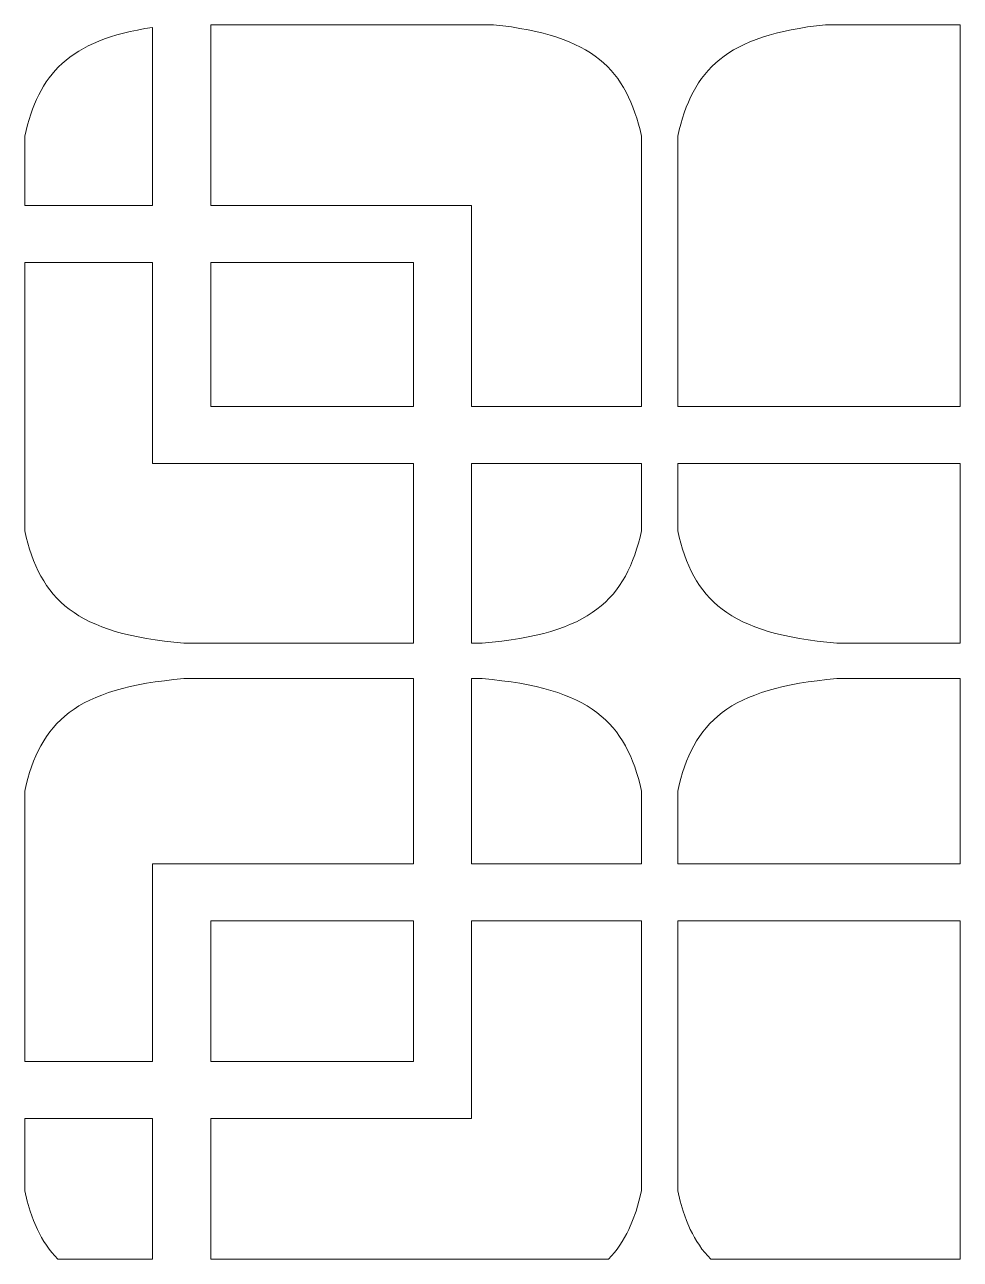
# Model space of a CAD drawing. Header units: millimetres. Extents: x -1200 to 1200, y -590 to 590.
# Drawn here: x 759 to 1200, y -590 to -8 of the extents above; entities that cross this region are included whole.
import ezdxf

# ---------------------------------------------------------------- set-up
doc = ezdxf.new("R2010")
doc.units = ezdxf.units.MM
doc.header["$MEASUREMENT"] = 0
doc.layers.add('Layer 1', color=7, linetype='Continuous')

msp = doc.modelspace()

# ---------------------------------------------------------------- linework, layer by layer
at = {"layer": 'Layer 1', "color": 250, "lineweight": 20}
for points, knots in [([(818.9445, -8.9446), (818.9445, -8.9446), (815.2627, -9.5446), (815.2627, -9.5446), (815.2627, -9.5446), (811.7685, -10.2167), (811.7685, -10.2167), (811.7685, -10.2167), (808.3916, -10.9367), (808.3916, -10.9367), (808.3916, -10.9367), (805.1789, -11.7048), (805.1789, -11.7048), (805.1789, -11.7048), (802.0834, -12.5449), (802.0834, -12.5449), (802.0834, -12.5449), (799.1286, -13.4569), (799.1286, -13.4569), (799.1286, -13.4569), (796.3145, -14.417), (796.3145, -14.417), (796.3145, -14.417), (793.6411, -15.4491), (793.6411, -15.4491), (793.6411, -15.4491), (791.0615, -16.5291), (791.0615, -16.5291), (791.0615, -16.5291), (788.6226, -17.6812), (788.6226, -17.6812), (788.6226, -17.6812), (786.301, -18.9053), (786.301, -18.9053), (786.301, -18.9053), (784.0966, -20.1774), (784.0966, -20.1774), (784.0966, -20.1774), (781.9861, -21.5215), (781.9861, -21.5215), (781.9861, -21.5215), (779.9927, -22.9376), (779.9927, -22.9376), (779.9927, -22.9376), (778.1167, -24.4257), (778.1167, -24.4257), (778.1167, -24.4257), (776.3344, -25.9619), (776.3344, -25.9619), (776.3344, -25.9619), (774.6459, -27.57), (774.6459, -27.57), (774.6459, -27.57), (773.0513, -29.2501), (773.0513, -29.2501), (773.0513, -29.2501), (771.5505, -31.0022), (771.5505, -31.0022), (771.5505, -31.0022), (770.1199, -32.8264), (770.1199, -32.8264), (770.1199, -32.8264), (768.7832, -34.6985), (768.7832, -34.6985), (768.7832, -34.6985), (767.5404, -36.6666), (767.5404, -36.6666), (767.5404, -36.6666), (766.3678, -38.6828), (766.3678, -38.6828), (766.3678, -38.6828), (765.2422, -40.795), (765.2422, -40.795), (765.2422, -40.795), (764.2104, -42.9551), (764.2104, -42.9551), (764.2104, -42.9551), (763.2489, -45.2113), (763.2489, -45.2113), (763.2489, -45.2113), (762.3343, -47.5395), (762.3343, -47.5395), (762.3343, -47.5395), (761.4901, -49.9156), (761.4901, -49.9156), (761.4901, -49.9156), (759.9658, -54.932), (759.9658, -54.932), (759.9658, -54.932), (758.6291, -60.2364), (758.6291, -60.2364), (758.6291, -60.2364), (758.6291, -92.9268), (758.6291, -92.9268), (758.6291, -92.9268), (818.9445, -92.9268), (818.9445, -92.9268), (818.9445, -92.9268), (818.9445, -8.9446), (818.9445, -8.9446)], [0, 0, 0, 0, 0.03030303, 0.03030303, 0.03030303, 0.06060606, 0.06060606, 0.06060606, 0.09090909, 0.09090909, 0.09090909, 0.12121212, 0.12121212, 0.12121212, 0.15151515, 0.15151515, 0.15151515, 0.18181818, 0.18181818, 0.18181818, 0.21212121, 0.21212121, 0.21212121, 0.24242424, 0.24242424, 0.24242424, 0.27272727, 0.27272727, 0.27272727, 0.3030303, 0.3030303, 0.3030303, 0.33333333, 0.33333333, 0.33333333, 0.36363636, 0.36363636, 0.36363636, 0.39393939, 0.39393939, 0.39393939, 0.42424242, 0.42424242, 0.42424242, 0.45454545, 0.45454545, 0.45454545, 0.48484848, 0.48484848, 0.48484848, 0.51515152, 0.51515152, 0.51515152, 0.54545455, 0.54545455, 0.54545455, 0.57575758, 0.57575758, 0.57575758, 0.60606061, 0.60606061, 0.60606061, 0.63636364, 0.63636364, 0.63636364, 0.66666667, 0.66666667, 0.66666667, 0.6969697, 0.6969697, 0.6969697, 0.72727273, 0.72727273, 0.72727273, 0.75757576, 0.75757576, 0.75757576, 0.78787879, 0.78787879, 0.78787879, 0.81818182, 0.81818182, 0.81818182, 0.84848485, 0.84848485, 0.84848485, 0.87878788, 0.87878788, 0.87878788, 0.90909091, 0.90909091, 0.90909091, 0.93939394, 0.93939394, 0.93939394, 0.96969697, 0.96969697, 0.96969697, 1, 1, 1, 1]), ([(846.3585, -7.6965), (846.3585, -7.6965), (979.7934, -7.6965), (979.7934, -7.6965), (979.7934, -7.6965), (984.1318, -8.2005), (984.1318, -8.2005), (984.1318, -8.2005), (988.2826, -8.7766), (988.2826, -8.7766), (988.2826, -8.7766), (992.2692, -9.4246), (992.2692, -9.4246), (992.2692, -9.4246), (996.0682, -10.1207), (996.0682, -10.1207), (996.0682, -10.1207), (999.7031, -10.8887), (999.7031, -10.8887), (999.7031, -10.8887), (1003.1739, -11.7288), (1003.1739, -11.7288), (1003.1739, -11.7288), (1006.4804, -12.6409), (1006.4804, -12.6409), (1006.4804, -12.6409), (1009.6228, -13.6249), (1009.6228, -13.6249), (1009.6228, -13.6249), (1012.6245, -14.681), (1012.6245, -14.681), (1012.6245, -14.681), (1015.4855, -15.8091), (1015.4855, -15.8091), (1015.4855, -15.8091), (1018.1823, -17.0092), (1018.1823, -17.0092), (1018.1823, -17.0092), (1020.7619, -18.2813), (1020.7619, -18.2813), (1020.7619, -18.2813), (1023.2008, -19.6253), (1023.2008, -19.6253), (1023.2008, -19.6253), (1025.499, -21.0415), (1025.499, -21.0415), (1025.499, -21.0415), (1027.6799, -22.5296), (1027.6799, -22.5296), (1027.6799, -22.5296), (1029.7436, -24.0897), (1029.7436, -24.0897), (1029.7436, -24.0897), (1031.6666, -25.7458), (1031.6666, -25.7458), (1031.6666, -25.7458), (1033.4957, -27.474), (1033.4957, -27.474), (1033.4957, -27.474), (1035.231, -29.2741), (1035.231, -29.2741), (1035.231, -29.2741), (1036.8257, -31.1703), (1036.8257, -31.1703), (1036.8257, -31.1703), (1038.35, -33.1384), (1038.35, -33.1384), (1038.35, -33.1384), (1039.7571, -35.1785), (1039.7571, -35.1785), (1039.7571, -35.1785), (1041.0937, -37.2907), (1041.0937, -37.2907), (1041.0937, -37.2907), (1042.3366, -39.4989), (1042.3366, -39.4989), (1042.3366, -39.4989), (1043.4858, -41.827), (1043.4858, -41.827), (1043.4858, -41.827), (1044.5645, -44.1792), (1044.5645, -44.1792), (1044.5645, -44.1792), (1045.5728, -46.6514), (1045.5728, -46.6514), (1045.5728, -46.6514), (1046.4874, -49.1956), (1046.4874, -49.1956), (1046.4874, -49.1956), (1047.3551, -51.8117), (1047.3551, -51.8117), (1047.3551, -51.8117), (1048.1758, -54.548), (1048.1758, -54.548), (1048.1758, -54.548), (1048.9263, -57.3562), (1048.9263, -57.3562), (1048.9263, -57.3562), (1049.6064, -60.2364), (1049.6064, -60.2364), (1049.6064, -60.2364), (1049.6064, -99.7673), (1049.6064, -99.7673), (1049.6064, -99.7673), (1049.6064, -187.7579), (1049.6064, -187.7579), (1049.6064, -187.7579), (969.4282, -187.7579), (969.4282, -187.7579), (969.4282, -187.7579), (969.4282, -92.9268), (969.4282, -92.9268), (969.4282, -92.9268), (846.3585, -92.9268), (846.3585, -92.9268), (846.3585, -92.9268), (846.3585, -7.6965), (846.3585, -7.6965)], [0, 0, 0, 0, 0.02564103, 0.02564103, 0.02564103, 0.05128205, 0.05128205, 0.05128205, 0.07692308, 0.07692308, 0.07692308, 0.1025641, 0.1025641, 0.1025641, 0.12820513, 0.12820513, 0.12820513, 0.15384615, 0.15384615, 0.15384615, 0.17948718, 0.17948718, 0.17948718, 0.20512821, 0.20512821, 0.20512821, 0.23076923, 0.23076923, 0.23076923, 0.25641026, 0.25641026, 0.25641026, 0.28205128, 0.28205128, 0.28205128, 0.30769231, 0.30769231, 0.30769231, 0.33333333, 0.33333333, 0.33333333, 0.35897436, 0.35897436, 0.35897436, 0.38461538, 0.38461538, 0.38461538, 0.41025641, 0.41025641, 0.41025641, 0.43589744, 0.43589744, 0.43589744, 0.46153846, 0.46153846, 0.46153846, 0.48717949, 0.48717949, 0.48717949, 0.51282051, 0.51282051, 0.51282051, 0.53846154, 0.53846154, 0.53846154, 0.56410256, 0.56410256, 0.56410256, 0.58974359, 0.58974359, 0.58974359, 0.61538462, 0.61538462, 0.61538462, 0.64102564, 0.64102564, 0.64102564, 0.66666667, 0.66666667, 0.66666667, 0.69230769, 0.69230769, 0.69230769, 0.71794872, 0.71794872, 0.71794872, 0.74358974, 0.74358974, 0.74358974, 0.76923077, 0.76923077, 0.76923077, 0.79487179, 0.79487179, 0.79487179, 0.82051282, 0.82051282, 0.82051282, 0.84615385, 0.84615385, 0.84615385, 0.87179487, 0.87179487, 0.87179487, 0.8974359, 0.8974359, 0.8974359, 0.92307692, 0.92307692, 0.92307692, 0.94871795, 0.94871795, 0.94871795, 0.97435897, 0.97435897, 0.97435897, 1, 1, 1, 1]), ([(1199.9728, -7.6965), (1199.9728, -7.6965), (1199.9728, -187.7579), (1199.9728, -187.7579), (1199.9728, -187.7579), (1066.6551, -187.7579), (1066.6551, -187.7579), (1066.6551, -187.7579), (1066.6551, -99.7673), (1066.6551, -99.7673), (1066.6551, -99.7673), (1066.6551, -60.2604), (1066.6551, -60.2604), (1066.6551, -60.2604), (1067.3352, -57.3562), (1067.3352, -57.3562), (1067.3352, -57.3562), (1068.0856, -54.548), (1068.0856, -54.548), (1068.0856, -54.548), (1068.9064, -51.8358), (1068.9064, -51.8358), (1068.9064, -51.8358), (1069.7506, -49.1956), (1069.7506, -49.1956), (1069.7506, -49.1956), (1070.6886, -46.6514), (1070.6886, -46.6514), (1070.6886, -46.6514), (1071.697, -44.1792), (1071.697, -44.1792), (1071.697, -44.1792), (1072.7758, -41.827), (1072.7758, -41.827), (1072.7758, -41.827), (1073.9248, -39.5229), (1073.9248, -39.5229), (1073.9248, -39.5229), (1075.1677, -37.2907), (1075.1677, -37.2907), (1075.1677, -37.2907), (1076.481, -35.1785), (1076.481, -35.1785), (1076.481, -35.1785), (1077.888, -33.1384), (1077.888, -33.1384), (1077.888, -33.1384), (1079.4123, -31.1703), (1079.4123, -31.1703), (1079.4123, -31.1703), (1081.0304, -29.2741), (1081.0304, -29.2741), (1081.0304, -29.2741), (1082.7423, -27.474), (1082.7423, -27.474), (1082.7423, -27.474), (1084.5715, -25.7458), (1084.5715, -25.7458), (1084.5715, -25.7458), (1086.4945, -24.1137), (1086.4945, -24.1137), (1086.4945, -24.1137), (1088.5582, -22.5296), (1088.5582, -22.5296), (1088.5582, -22.5296), (1090.739, -21.0415), (1090.739, -21.0415), (1090.739, -21.0415), (1093.0372, -19.6253), (1093.0372, -19.6253), (1093.0372, -19.6253), (1095.4761, -18.2813), (1095.4761, -18.2813), (1095.4761, -18.2813), (1098.0557, -17.0092), (1098.0557, -17.0092), (1098.0557, -17.0092), (1100.7525, -15.8091), (1100.7525, -15.8091), (1100.7525, -15.8091), (1103.6136, -14.681), (1103.6136, -14.681), (1103.6136, -14.681), (1106.6152, -13.6249), (1106.6152, -13.6249), (1106.6152, -13.6249), (1109.7577, -12.6409), (1109.7577, -12.6409), (1109.7577, -12.6409), (1113.0642, -11.7288), (1113.0642, -11.7288), (1113.0642, -11.7288), (1116.5349, -10.8887), (1116.5349, -10.8887), (1116.5349, -10.8887), (1120.1698, -10.1207), (1120.1698, -10.1207), (1120.1698, -10.1207), (1123.9923, -9.4246), (1123.9923, -9.4246), (1123.9923, -9.4246), (1127.9555, -8.7766), (1127.9555, -8.7766), (1127.9555, -8.7766), (1132.1063, -8.2005), (1132.1063, -8.2005), (1132.1063, -8.2005), (1136.4447, -7.6965), (1136.4447, -7.6965), (1136.4447, -7.6965), (1199.9728, -7.6965), (1199.9728, -7.6965)], [0, 0, 0, 0, 0.02702703, 0.02702703, 0.02702703, 0.05405405, 0.05405405, 0.05405405, 0.08108108, 0.08108108, 0.08108108, 0.10810811, 0.10810811, 0.10810811, 0.13513514, 0.13513514, 0.13513514, 0.16216216, 0.16216216, 0.16216216, 0.18918919, 0.18918919, 0.18918919, 0.21621622, 0.21621622, 0.21621622, 0.24324324, 0.24324324, 0.24324324, 0.27027027, 0.27027027, 0.27027027, 0.2972973, 0.2972973, 0.2972973, 0.32432432, 0.32432432, 0.32432432, 0.35135135, 0.35135135, 0.35135135, 0.37837838, 0.37837838, 0.37837838, 0.40540541, 0.40540541, 0.40540541, 0.43243243, 0.43243243, 0.43243243, 0.45945946, 0.45945946, 0.45945946, 0.48648649, 0.48648649, 0.48648649, 0.51351351, 0.51351351, 0.51351351, 0.54054054, 0.54054054, 0.54054054, 0.56756757, 0.56756757, 0.56756757, 0.59459459, 0.59459459, 0.59459459, 0.62162162, 0.62162162, 0.62162162, 0.64864865, 0.64864865, 0.64864865, 0.67567568, 0.67567568, 0.67567568, 0.7027027, 0.7027027, 0.7027027, 0.72972973, 0.72972973, 0.72972973, 0.75675676, 0.75675676, 0.75675676, 0.78378378, 0.78378378, 0.78378378, 0.81081081, 0.81081081, 0.81081081, 0.83783784, 0.83783784, 0.83783784, 0.86486486, 0.86486486, 0.86486486, 0.89189189, 0.89189189, 0.89189189, 0.91891892, 0.91891892, 0.91891892, 0.94594595, 0.94594595, 0.94594595, 0.97297297, 0.97297297, 0.97297297, 1, 1, 1, 1]), ([(942.0142, -299.3902), (942.0142, -299.3902), (854.2848, -299.3902), (854.2848, -299.3902), (854.2848, -299.3902), (833.7654, -299.3902), (833.7654, -299.3902), (833.7654, -299.3902), (829.0518, -298.9582), (829.0518, -298.9582), (829.0518, -298.9582), (824.5258, -298.4302), (824.5258, -298.4302), (824.5258, -298.4302), (820.2108, -297.8541), (820.2108, -297.8541), (820.2108, -297.8541), (816.06, -297.182), (816.06, -297.182), (816.06, -297.182), (812.1203, -296.462), (812.1203, -296.462), (812.1203, -296.462), (808.3682, -295.6459), (808.3682, -295.6459), (808.3682, -295.6459), (804.7802, -294.7819), (804.7802, -294.7819), (804.7802, -294.7819), (801.3564, -293.8458), (801.3564, -293.8458), (801.3564, -293.8458), (798.1202, -292.7897), (798.1202, -292.7897), (798.1202, -292.7897), (795.0481, -291.6857), (795.0481, -291.6857), (795.0481, -291.6857), (792.1168, -290.5095), (792.1168, -290.5095), (792.1168, -290.5095), (789.3496, -289.2615), (789.3496, -289.2615), (789.3496, -289.2615), (786.7231, -287.9174), (786.7231, -287.9174), (786.7231, -287.9174), (784.2373, -286.5013), (784.2373, -286.5013), (784.2373, -286.5013), (781.8923, -284.9892), (781.8923, -284.9892), (781.8923, -284.9892), (779.6879, -283.4291), (779.6879, -283.4291), (779.6879, -283.4291), (777.6007, -281.7489), (777.6007, -281.7489), (777.6007, -281.7489), (775.6543, -280.0208), (775.6543, -280.0208), (775.6543, -280.0208), (773.8252, -278.1727), (773.8252, -278.1727), (773.8252, -278.1727), (772.0898, -276.2525), (772.0898, -276.2525), (772.0898, -276.2525), (770.4951, -274.2604), (770.4951, -274.2604), (770.4951, -274.2604), (768.9943, -272.1722), (768.9943, -272.1722), (768.9943, -272.1722), (767.5872, -269.988), (767.5872, -269.988), (767.5872, -269.988), (766.274, -267.7319), (766.274, -267.7319), (766.274, -267.7319), (765.0546, -265.3797), (765.0546, -265.3797), (765.0546, -265.3797), (763.9055, -262.9315), (763.9055, -262.9315), (763.9055, -262.9315), (762.8502, -260.4113), (762.8502, -260.4113), (762.8502, -260.4113), (761.8887, -257.7711), (761.8887, -257.7711), (761.8887, -257.7711), (760.9742, -255.0589), (760.9742, -255.0589), (760.9742, -255.0589), (760.1299, -252.2507), (760.1299, -252.2507), (760.1299, -252.2507), (759.3561, -249.3465), (759.3561, -249.3465), (759.3561, -249.3465), (758.6291, -246.3463), (758.6291, -246.3463), (758.6291, -246.3463), (758.6291, -207.8474), (758.6291, -207.8474), (758.6291, -207.8474), (758.6291, -119.8568), (758.6291, -119.8568), (758.6291, -119.8568), (818.9445, -119.8568), (818.9445, -119.8568), (818.9445, -119.8568), (818.9445, -214.6879), (818.9445, -214.6879), (818.9445, -214.6879), (942.0142, -214.6879), (942.0142, -214.6879), (942.0142, -214.6879), (942.0142, -299.3902), (942.0142, -299.3902)], [0, 0, 0, 0, 0.025, 0.025, 0.025, 0.05, 0.05, 0.05, 0.075, 0.075, 0.075, 0.1, 0.1, 0.1, 0.125, 0.125, 0.125, 0.15, 0.15, 0.15, 0.175, 0.175, 0.175, 0.2, 0.2, 0.2, 0.225, 0.225, 0.225, 0.25, 0.25, 0.25, 0.275, 0.275, 0.275, 0.3, 0.3, 0.3, 0.325, 0.325, 0.325, 0.35, 0.35, 0.35, 0.375, 0.375, 0.375, 0.4, 0.4, 0.4, 0.425, 0.425, 0.425, 0.45, 0.45, 0.45, 0.475, 0.475, 0.475, 0.5, 0.5, 0.5, 0.525, 0.525, 0.525, 0.55, 0.55, 0.55, 0.575, 0.575, 0.575, 0.6, 0.6, 0.6, 0.625, 0.625, 0.625, 0.65, 0.65, 0.65, 0.675, 0.675, 0.675, 0.7, 0.7, 0.7, 0.725, 0.725, 0.725, 0.75, 0.75, 0.75, 0.775, 0.775, 0.775, 0.8, 0.8, 0.8, 0.825, 0.825, 0.825, 0.85, 0.85, 0.85, 0.875, 0.875, 0.875, 0.9, 0.9, 0.9, 0.925, 0.925, 0.925, 0.95, 0.95, 0.95, 0.975, 0.975, 0.975, 1, 1, 1, 1]), ([(846.3585, -119.8568), (846.3585, -119.8568), (942.0142, -119.8568), (942.0142, -119.8568), (942.0142, -119.8568), (942.0142, -187.7579), (942.0142, -187.7579), (942.0142, -187.7579), (846.3585, -187.7579), (846.3585, -187.7579), (846.3585, -187.7579), (846.3585, -119.8568), (846.3585, -119.8568)], [0, 0, 0, 0, 0.25, 0.25, 0.25, 0.5, 0.5, 0.5, 0.75, 0.75, 0.75, 1, 1, 1, 1]), ([(1049.6064, -214.6879), (1049.6064, -214.6879), (969.4282, -214.6879), (969.4282, -214.6879), (969.4282, -214.6879), (969.4282, -299.3902), (969.4282, -299.3902), (969.4282, -299.3902), (974.4701, -299.3902), (974.4701, -299.3902), (974.4701, -299.3902), (979.2071, -298.9582), (979.2071, -298.9582), (979.2071, -298.9582), (983.7096, -298.4302), (983.7096, -298.4302), (983.7096, -298.4302), (988.048, -297.8541), (988.048, -297.8541), (988.048, -297.8541), (992.1754, -297.182), (992.1754, -297.182), (992.1754, -297.182), (996.1151, -296.462), (996.1151, -296.462), (996.1151, -296.462), (999.8672, -295.6459), (999.8672, -295.6459), (999.8672, -295.6459), (1003.4552, -294.7819), (1003.4552, -294.7819), (1003.4552, -294.7819), (1006.8791, -293.8458), (1006.8791, -293.8458), (1006.8791, -293.8458), (1010.1153, -292.7897), (1010.1153, -292.7897), (1010.1153, -292.7897), (1013.2107, -291.6857), (1013.2107, -291.6857), (1013.2107, -291.6857), (1016.1187, -290.5095), (1016.1187, -290.5095), (1016.1187, -290.5095), (1018.9093, -289.2615), (1018.9093, -289.2615), (1018.9093, -289.2615), (1021.5123, -287.9174), (1021.5123, -287.9174), (1021.5123, -287.9174), (1023.9981, -286.5013), (1023.9981, -286.5013), (1023.9981, -286.5013), (1026.3432, -284.9892), (1026.3432, -284.9892), (1026.3432, -284.9892), (1028.5476, -283.4291), (1028.5476, -283.4291), (1028.5476, -283.4291), (1030.6347, -281.7489), (1030.6347, -281.7489), (1030.6347, -281.7489), (1032.5811, -280.0208), (1032.5811, -280.0208), (1032.5811, -280.0208), (1034.4103, -278.1727), (1034.4103, -278.1727), (1034.4103, -278.1727), (1036.1456, -276.2525), (1036.1456, -276.2525), (1036.1456, -276.2525), (1037.7403, -274.2604), (1037.7403, -274.2604), (1037.7403, -274.2604), (1039.2646, -272.1722), (1039.2646, -272.1722), (1039.2646, -272.1722), (1040.6716, -269.988), (1040.6716, -269.988), (1040.6716, -269.988), (1041.9849, -267.7319), (1041.9849, -267.7319), (1041.9849, -267.7319), (1043.2043, -265.3797), (1043.2043, -265.3797), (1043.2043, -265.3797), (1044.3299, -262.9315), (1044.3299, -262.9315), (1044.3299, -262.9315), (1045.3852, -260.4113), (1045.3852, -260.4113), (1045.3852, -260.4113), (1046.3702, -257.7711), (1046.3702, -257.7711), (1046.3702, -257.7711), (1047.2613, -255.0589), (1047.2613, -255.0589), (1047.2613, -255.0589), (1048.1055, -252.2507), (1048.1055, -252.2507), (1048.1055, -252.2507), (1048.8794, -249.3465), (1048.8794, -249.3465), (1048.8794, -249.3465), (1049.6064, -246.3463), (1049.6064, -246.3463), (1049.6064, -246.3463), (1049.6064, -214.6879), (1049.6064, -214.6879)], [0, 0, 0, 0, 0.02777778, 0.02777778, 0.02777778, 0.05555556, 0.05555556, 0.05555556, 0.08333333, 0.08333333, 0.08333333, 0.11111111, 0.11111111, 0.11111111, 0.13888889, 0.13888889, 0.13888889, 0.16666667, 0.16666667, 0.16666667, 0.19444444, 0.19444444, 0.19444444, 0.22222222, 0.22222222, 0.22222222, 0.25, 0.25, 0.25, 0.27777778, 0.27777778, 0.27777778, 0.30555556, 0.30555556, 0.30555556, 0.33333333, 0.33333333, 0.33333333, 0.36111111, 0.36111111, 0.36111111, 0.38888889, 0.38888889, 0.38888889, 0.41666667, 0.41666667, 0.41666667, 0.44444444, 0.44444444, 0.44444444, 0.47222222, 0.47222222, 0.47222222, 0.5, 0.5, 0.5, 0.52777778, 0.52777778, 0.52777778, 0.55555556, 0.55555556, 0.55555556, 0.58333333, 0.58333333, 0.58333333, 0.61111111, 0.61111111, 0.61111111, 0.63888889, 0.63888889, 0.63888889, 0.66666667, 0.66666667, 0.66666667, 0.69444444, 0.69444444, 0.69444444, 0.72222222, 0.72222222, 0.72222222, 0.75, 0.75, 0.75, 0.77777778, 0.77777778, 0.77777778, 0.80555556, 0.80555556, 0.80555556, 0.83333333, 0.83333333, 0.83333333, 0.86111111, 0.86111111, 0.86111111, 0.88888889, 0.88888889, 0.88888889, 0.91666667, 0.91666667, 0.91666667, 0.94444444, 0.94444444, 0.94444444, 0.97222222, 0.97222222, 0.97222222, 1, 1, 1, 1]), ([(1199.9728, -214.6879), (1199.9728, -214.6879), (1199.9728, -299.3902), (1199.9728, -299.3902), (1199.9728, -299.3902), (1162.3109, -299.3902), (1162.3109, -299.3902), (1162.3109, -299.3902), (1161.9825, -299.3902), (1161.9825, -299.3902), (1161.9825, -299.3902), (1161.6777, -299.3902), (1161.6777, -299.3902), (1161.6777, -299.3902), (1161.3493, -299.3902), (1161.3493, -299.3902), (1161.3493, -299.3902), (1161.021, -299.3902), (1161.021, -299.3902), (1161.021, -299.3902), (1160.7162, -299.3902), (1160.7162, -299.3902), (1160.7162, -299.3902), (1160.3879, -299.3902), (1160.3879, -299.3902), (1160.3879, -299.3902), (1160.0596, -299.3902), (1160.0596, -299.3902), (1160.0596, -299.3902), (1159.7312, -299.3902), (1159.7312, -299.3902), (1159.7312, -299.3902), (1159.4264, -299.3902), (1159.4264, -299.3902), (1159.4264, -299.3902), (1159.0981, -299.3902), (1159.0981, -299.3902), (1159.0981, -299.3902), (1158.7698, -299.3902), (1158.7698, -299.3902), (1158.7698, -299.3902), (1158.4649, -299.3902), (1158.4649, -299.3902), (1158.4649, -299.3902), (1158.1366, -299.3902), (1158.1366, -299.3902), (1158.1366, -299.3902), (1157.8083, -299.3902), (1157.8083, -299.3902), (1157.8083, -299.3902), (1157.5034, -299.3902), (1157.5034, -299.3902), (1157.5034, -299.3902), (1157.1751, -299.3902), (1157.1751, -299.3902), (1157.1751, -299.3902), (1156.8468, -299.3902), (1156.8468, -299.3902), (1156.8468, -299.3902), (1156.5185, -299.3902), (1156.5185, -299.3902), (1156.5185, -299.3902), (1156.2136, -299.3902), (1156.2136, -299.3902), (1156.2136, -299.3902), (1155.8853, -299.3902), (1155.8853, -299.3902), (1155.8853, -299.3902), (1155.557, -299.3902), (1155.557, -299.3902), (1155.557, -299.3902), (1155.2522, -299.3902), (1155.2522, -299.3902), (1155.2522, -299.3902), (1154.9239, -299.3902), (1154.9239, -299.3902), (1154.9239, -299.3902), (1154.5955, -299.3902), (1154.5955, -299.3902), (1154.5955, -299.3902), (1154.2907, -299.3902), (1154.2907, -299.3902), (1154.2907, -299.3902), (1153.9623, -299.3902), (1153.9623, -299.3902), (1153.9623, -299.3902), (1153.6341, -299.3902), (1153.6341, -299.3902), (1153.6341, -299.3902), (1153.3058, -299.3902), (1153.3058, -299.3902), (1153.3058, -299.3902), (1153.0009, -299.3902), (1153.0009, -299.3902), (1153.0009, -299.3902), (1152.6726, -299.3902), (1152.6726, -299.3902), (1152.6726, -299.3902), (1152.3442, -299.3902), (1152.3442, -299.3902), (1152.3442, -299.3902), (1152.0394, -299.3902), (1152.0394, -299.3902), (1152.0394, -299.3902), (1151.7111, -299.3902), (1151.7111, -299.3902), (1151.7111, -299.3902), (1151.3828, -299.3902), (1151.3828, -299.3902), (1151.3828, -299.3902), (1151.0779, -299.3902), (1151.0779, -299.3902), (1151.0779, -299.3902), (1150.7496, -299.3902), (1150.7496, -299.3902), (1150.7496, -299.3902), (1150.4213, -299.3902), (1150.4213, -299.3902), (1150.4213, -299.3902), (1150.093, -299.3902), (1150.093, -299.3902), (1150.093, -299.3902), (1149.7882, -299.3902), (1149.7882, -299.3902), (1149.7882, -299.3902), (1149.4598, -299.3902), (1149.4598, -299.3902), (1149.4598, -299.3902), (1149.1315, -299.3902), (1149.1315, -299.3902), (1149.1315, -299.3902), (1148.8266, -299.3902), (1148.8266, -299.3902), (1148.8266, -299.3902), (1148.4983, -299.3902), (1148.4983, -299.3902), (1148.4983, -299.3902), (1148.17, -299.3902), (1148.17, -299.3902), (1148.17, -299.3902), (1147.8652, -299.3902), (1147.8652, -299.3902), (1147.8652, -299.3902), (1147.5368, -299.3902), (1147.5368, -299.3902), (1147.5368, -299.3902), (1147.2085, -299.3902), (1147.2085, -299.3902), (1147.2085, -299.3902), (1146.8802, -299.3902), (1146.8802, -299.3902), (1146.8802, -299.3902), (1146.5754, -299.3902), (1146.5754, -299.3902), (1146.5754, -299.3902), (1146.2471, -299.3902), (1146.2471, -299.3902), (1146.2471, -299.3902), (1145.9187, -299.3902), (1145.9187, -299.3902), (1145.9187, -299.3902), (1145.6139, -299.3902), (1145.6139, -299.3902), (1145.6139, -299.3902), (1145.2855, -299.3902), (1145.2855, -299.3902), (1145.2855, -299.3902), (1144.9573, -299.3902), (1144.9573, -299.3902), (1144.9573, -299.3902), (1144.6524, -299.3902), (1144.6524, -299.3902), (1144.6524, -299.3902), (1144.3241, -299.3902), (1144.3241, -299.3902), (1144.3241, -299.3902), (1143.9958, -299.3902), (1143.9958, -299.3902), (1143.9958, -299.3902), (1143.6674, -299.3902), (1143.6674, -299.3902), (1143.6674, -299.3902), (1143.3626, -299.3902), (1143.3626, -299.3902), (1143.3626, -299.3902), (1143.0343, -299.3902), (1143.0343, -299.3902), (1143.0343, -299.3902), (1142.706, -299.3902), (1142.706, -299.3902), (1142.706, -299.3902), (1142.4011, -299.3902), (1142.4011, -299.3902), (1142.4011, -299.3902), (1142.0728, -299.3902), (1142.0728, -299.3902), (1142.0728, -299.3902), (1141.7445, -299.3902), (1141.7445, -299.3902), (1141.7445, -299.3902), (1137.0309, -298.9582), (1137.0309, -298.9582), (1137.0309, -298.9582), (1132.5049, -298.4302), (1132.5049, -298.4302), (1132.5049, -298.4302), (1128.1899, -297.8541), (1128.1899, -297.8541), (1128.1899, -297.8541), (1124.0626, -297.182), (1124.0626, -297.182), (1124.0626, -297.182), (1120.1229, -296.462), (1120.1229, -296.462), (1120.1229, -296.462), (1116.3473, -295.6459), (1116.3473, -295.6459), (1116.3473, -295.6459), (1112.7828, -294.7819), (1112.7828, -294.7819), (1112.7828, -294.7819), (1109.359, -293.8458), (1109.359, -293.8458), (1109.359, -293.8458), (1106.1228, -292.7897), (1106.1228, -292.7897), (1106.1228, -292.7897), (1103.0273, -291.6857), (1103.0273, -291.6857), (1103.0273, -291.6857), (1100.1193, -290.5095), (1100.1193, -290.5095), (1100.1193, -290.5095), (1097.3287, -289.2615), (1097.3287, -289.2615), (1097.3287, -289.2615), (1094.7257, -287.9174), (1094.7257, -287.9174), (1094.7257, -287.9174), (1092.2399, -286.5013), (1092.2399, -286.5013), (1092.2399, -286.5013), (1089.8948, -284.9892), (1089.8948, -284.9892), (1089.8948, -284.9892), (1087.6904, -283.4291), (1087.6904, -283.4291), (1087.6904, -283.4291), (1085.6033, -281.7489), (1085.6033, -281.7489), (1085.6033, -281.7489), (1083.6569, -280.0208), (1083.6569, -280.0208), (1083.6569, -280.0208), (1081.8277, -278.1727), (1081.8277, -278.1727), (1081.8277, -278.1727), (1080.0924, -276.2525), (1080.0924, -276.2525), (1080.0924, -276.2525), (1078.4977, -274.2604), (1078.4977, -274.2604), (1078.4977, -274.2604), (1076.9969, -272.1722), (1076.9969, -272.1722), (1076.9969, -272.1722), (1075.5898, -269.988), (1075.5898, -269.988), (1075.5898, -269.988), (1074.2766, -267.7319), (1074.2766, -267.7319), (1074.2766, -267.7319), (1073.0572, -265.3797), (1073.0572, -265.3797), (1073.0572, -265.3797), (1071.9081, -262.9315), (1071.9081, -262.9315), (1071.9081, -262.9315), (1070.8763, -260.4113), (1070.8763, -260.4113), (1070.8763, -260.4113), (1069.8913, -257.7711), (1069.8913, -257.7711), (1069.8913, -257.7711), (1068.9767, -255.0589), (1068.9767, -255.0589), (1068.9767, -255.0589), (1068.156, -252.2507), (1068.156, -252.2507), (1068.156, -252.2507), (1067.382, -249.3465), (1067.382, -249.3465), (1067.382, -249.3465), (1066.6551, -246.3463), (1066.6551, -246.3463), (1066.6551, -246.3463), (1066.6551, -214.6879), (1066.6551, -214.6879), (1066.6551, -214.6879), (1199.9728, -214.6879), (1199.9728, -214.6879)], [0, 0, 0, 0, 0.01, 0.01, 0.01, 0.02, 0.02, 0.02, 0.03, 0.03, 0.03, 0.04, 0.04, 0.04, 0.05, 0.05, 0.05, 0.06, 0.06, 0.06, 0.07, 0.07, 0.07, 0.08, 0.08, 0.08, 0.09, 0.09, 0.09, 0.1, 0.1, 0.1, 0.11, 0.11, 0.11, 0.12, 0.12, 0.12, 0.13, 0.13, 0.13, 0.14, 0.14, 0.14, 0.15, 0.15, 0.15, 0.16, 0.16, 0.16, 0.17, 0.17, 0.17, 0.18, 0.18, 0.18, 0.19, 0.19, 0.19, 0.2, 0.2, 0.2, 0.21, 0.21, 0.21, 0.22, 0.22, 0.22, 0.23, 0.23, 0.23, 0.24, 0.24, 0.24, 0.25, 0.25, 0.25, 0.26, 0.26, 0.26, 0.27, 0.27, 0.27, 0.28, 0.28, 0.28, 0.29, 0.29, 0.29, 0.3, 0.3, 0.3, 0.31, 0.31, 0.31, 0.32, 0.32, 0.32, 0.33, 0.33, 0.33, 0.34, 0.34, 0.34, 0.35, 0.35, 0.35, 0.36, 0.36, 0.36, 0.37, 0.37, 0.37, 0.38, 0.38, 0.38, 0.39, 0.39, 0.39, 0.4, 0.4, 0.4, 0.41, 0.41, 0.41, 0.42, 0.42, 0.42, 0.43, 0.43, 0.43, 0.44, 0.44, 0.44, 0.45, 0.45, 0.45, 0.46, 0.46, 0.46, 0.47, 0.47, 0.47, 0.48, 0.48, 0.48, 0.49, 0.49, 0.49, 0.5, 0.5, 0.5, 0.51, 0.51, 0.51, 0.52, 0.52, 0.52, 0.53, 0.53, 0.53, 0.54, 0.54, 0.54, 0.55, 0.55, 0.55, 0.56, 0.56, 0.56, 0.57, 0.57, 0.57, 0.58, 0.58, 0.58, 0.59, 0.59, 0.59, 0.6, 0.6, 0.6, 0.61, 0.61, 0.61, 0.62, 0.62, 0.62, 0.63, 0.63, 0.63, 0.64, 0.64, 0.64, 0.65, 0.65, 0.65, 0.66, 0.66, 0.66, 0.67, 0.67, 0.67, 0.68, 0.68, 0.68, 0.69, 0.69, 0.69, 0.7, 0.7, 0.7, 0.71, 0.71, 0.71, 0.72, 0.72, 0.72, 0.73, 0.73, 0.73, 0.74, 0.74, 0.74, 0.75, 0.75, 0.75, 0.76, 0.76, 0.76, 0.77, 0.77, 0.77, 0.78, 0.78, 0.78, 0.79, 0.79, 0.79, 0.8, 0.8, 0.8, 0.81, 0.81, 0.81, 0.82, 0.82, 0.82, 0.83, 0.83, 0.83, 0.84, 0.84, 0.84, 0.85, 0.85, 0.85, 0.86, 0.86, 0.86, 0.87, 0.87, 0.87, 0.88, 0.88, 0.88, 0.89, 0.89, 0.89, 0.9, 0.9, 0.9, 0.91, 0.91, 0.91, 0.92, 0.92, 0.92, 0.93, 0.93, 0.93, 0.94, 0.94, 0.94, 0.95, 0.95, 0.95, 0.96, 0.96, 0.96, 0.97, 0.97, 0.97, 0.98, 0.98, 0.98, 0.99, 0.99, 0.99, 1, 1, 1, 1]), ([(854.2848, -316.1195), (854.2848, -316.1195), (942.0142, -316.1195), (942.0142, -316.1195), (942.0142, -316.1195), (942.0142, -403.486), (942.0142, -403.486), (942.0142, -403.486), (818.9445, -403.486), (818.9445, -403.486), (818.9445, -403.486), (818.9445, -496.709), (818.9445, -496.709), (818.9445, -496.709), (758.6291, -496.709), (758.6291, -496.709), (758.6291, -496.709), (758.6291, -408.6944), (758.6291, -408.6944), (758.6291, -408.6944), (758.6291, -369.1874), (758.6291, -369.1874), (758.6291, -369.1874), (759.3561, -366.1872), (759.3561, -366.1872), (759.3561, -366.1872), (760.1299, -363.283), (760.1299, -363.283), (760.1299, -363.283), (760.9742, -360.4748), (760.9742, -360.4748), (760.9742, -360.4748), (761.8887, -357.7386), (761.8887, -357.7386), (761.8887, -357.7386), (762.8502, -355.1224), (762.8502, -355.1224), (762.8502, -355.1224), (763.9055, -352.6022), (763.9055, -352.6022), (763.9055, -352.6022), (765.0546, -350.154), (765.0546, -350.154), (765.0546, -350.154), (766.274, -347.8019), (766.274, -347.8019), (766.274, -347.8019), (767.5872, -345.5217), (767.5872, -345.5217), (767.5872, -345.5217), (768.9943, -343.3615), (768.9943, -343.3615), (768.9943, -343.3615), (770.4951, -341.2733), (770.4951, -341.2733), (770.4951, -341.2733), (772.0898, -339.2572), (772.0898, -339.2572), (772.0898, -339.2572), (773.8252, -337.3611), (773.8252, -337.3611), (773.8252, -337.3611), (775.6543, -335.5129), (775.6543, -335.5129), (775.6543, -335.5129), (777.6007, -333.7848), (777.6007, -333.7848), (777.6007, -333.7848), (779.6879, -332.1047), (779.6879, -332.1047), (779.6879, -332.1047), (781.8923, -330.5206), (781.8923, -330.5206), (781.8923, -330.5206), (784.2373, -329.0325), (784.2373, -329.0325), (784.2373, -329.0325), (786.7231, -327.6163), (786.7231, -327.6163), (786.7231, -327.6163), (789.3496, -326.2722), (789.3496, -326.2722), (789.3496, -326.2722), (792.1168, -325.0241), (792.1168, -325.0241), (792.1168, -325.0241), (795.0481, -323.8481), (795.0481, -323.8481), (795.0481, -323.8481), (798.1202, -322.7199), (798.1202, -322.7199), (798.1202, -322.7199), (801.3564, -321.7119), (801.3564, -321.7119), (801.3564, -321.7119), (804.7802, -320.7518), (804.7802, -320.7518), (804.7802, -320.7518), (808.3682, -319.8638), (808.3682, -319.8638), (808.3682, -319.8638), (812.1203, -319.0717), (812.1203, -319.0717), (812.1203, -319.0717), (816.06, -318.3276), (816.06, -318.3276), (816.06, -318.3276), (820.2108, -317.6796), (820.2108, -317.6796), (820.2108, -317.6796), (824.5258, -317.1036), (824.5258, -317.1036), (824.5258, -317.1036), (829.0518, -316.5755), (829.0518, -316.5755), (829.0518, -316.5755), (833.7654, -316.1195), (833.7654, -316.1195), (833.7654, -316.1195), (854.2848, -316.1195), (854.2848, -316.1195)], [0, 0, 0, 0, 0.025, 0.025, 0.025, 0.05, 0.05, 0.05, 0.075, 0.075, 0.075, 0.1, 0.1, 0.1, 0.125, 0.125, 0.125, 0.15, 0.15, 0.15, 0.175, 0.175, 0.175, 0.2, 0.2, 0.2, 0.225, 0.225, 0.225, 0.25, 0.25, 0.25, 0.275, 0.275, 0.275, 0.3, 0.3, 0.3, 0.325, 0.325, 0.325, 0.35, 0.35, 0.35, 0.375, 0.375, 0.375, 0.4, 0.4, 0.4, 0.425, 0.425, 0.425, 0.45, 0.45, 0.45, 0.475, 0.475, 0.475, 0.5, 0.5, 0.5, 0.525, 0.525, 0.525, 0.55, 0.55, 0.55, 0.575, 0.575, 0.575, 0.6, 0.6, 0.6, 0.625, 0.625, 0.625, 0.65, 0.65, 0.65, 0.675, 0.675, 0.675, 0.7, 0.7, 0.7, 0.725, 0.725, 0.725, 0.75, 0.75, 0.75, 0.775, 0.775, 0.775, 0.8, 0.8, 0.8, 0.825, 0.825, 0.825, 0.85, 0.85, 0.85, 0.875, 0.875, 0.875, 0.9, 0.9, 0.9, 0.925, 0.925, 0.925, 0.95, 0.95, 0.95, 0.975, 0.975, 0.975, 1, 1, 1, 1]), ([(969.4282, -316.1195), (969.4282, -316.1195), (969.4282, -403.486), (969.4282, -403.486), (969.4282, -403.486), (1049.6064, -403.486), (1049.6064, -403.486), (1049.6064, -403.486), (1049.6064, -369.1874), (1049.6064, -369.1874), (1049.6064, -369.1874), (1048.8794, -366.1872), (1048.8794, -366.1872), (1048.8794, -366.1872), (1048.1055, -363.283), (1048.1055, -363.283), (1048.1055, -363.283), (1047.2613, -360.4748), (1047.2613, -360.4748), (1047.2613, -360.4748), (1046.3702, -357.7386), (1046.3702, -357.7386), (1046.3702, -357.7386), (1045.3852, -355.1224), (1045.3852, -355.1224), (1045.3852, -355.1224), (1044.3299, -352.6022), (1044.3299, -352.6022), (1044.3299, -352.6022), (1043.2043, -350.154), (1043.2043, -350.154), (1043.2043, -350.154), (1041.9849, -347.8019), (1041.9849, -347.8019), (1041.9849, -347.8019), (1040.6716, -345.5217), (1040.6716, -345.5217), (1040.6716, -345.5217), (1039.2646, -343.3615), (1039.2646, -343.3615), (1039.2646, -343.3615), (1037.7403, -341.2733), (1037.7403, -341.2733), (1037.7403, -341.2733), (1036.1456, -339.2572), (1036.1456, -339.2572), (1036.1456, -339.2572), (1034.4103, -337.3611), (1034.4103, -337.3611), (1034.4103, -337.3611), (1032.5811, -335.5129), (1032.5811, -335.5129), (1032.5811, -335.5129), (1030.6347, -333.7848), (1030.6347, -333.7848), (1030.6347, -333.7848), (1028.5476, -332.1047), (1028.5476, -332.1047), (1028.5476, -332.1047), (1026.3432, -330.5206), (1026.3432, -330.5206), (1026.3432, -330.5206), (1023.9981, -329.0325), (1023.9981, -329.0325), (1023.9981, -329.0325), (1021.5123, -327.6163), (1021.5123, -327.6163), (1021.5123, -327.6163), (1018.9093, -326.2722), (1018.9093, -326.2722), (1018.9093, -326.2722), (1016.1187, -325.0241), (1016.1187, -325.0241), (1016.1187, -325.0241), (1013.2107, -323.8481), (1013.2107, -323.8481), (1013.2107, -323.8481), (1010.1153, -322.7199), (1010.1153, -322.7199), (1010.1153, -322.7199), (1006.8791, -321.7119), (1006.8791, -321.7119), (1006.8791, -321.7119), (1003.4552, -320.7518), (1003.4552, -320.7518), (1003.4552, -320.7518), (999.8672, -319.8638), (999.8672, -319.8638), (999.8672, -319.8638), (996.1151, -319.0717), (996.1151, -319.0717), (996.1151, -319.0717), (992.1754, -318.3276), (992.1754, -318.3276), (992.1754, -318.3276), (988.048, -317.6796), (988.048, -317.6796), (988.048, -317.6796), (983.7096, -317.1036), (983.7096, -317.1036), (983.7096, -317.1036), (979.2071, -316.5755), (979.2071, -316.5755), (979.2071, -316.5755), (974.4701, -316.1195), (974.4701, -316.1195), (974.4701, -316.1195), (969.4282, -316.1195), (969.4282, -316.1195)], [0, 0, 0, 0, 0.02777778, 0.02777778, 0.02777778, 0.05555556, 0.05555556, 0.05555556, 0.08333333, 0.08333333, 0.08333333, 0.11111111, 0.11111111, 0.11111111, 0.13888889, 0.13888889, 0.13888889, 0.16666667, 0.16666667, 0.16666667, 0.19444444, 0.19444444, 0.19444444, 0.22222222, 0.22222222, 0.22222222, 0.25, 0.25, 0.25, 0.27777778, 0.27777778, 0.27777778, 0.30555556, 0.30555556, 0.30555556, 0.33333333, 0.33333333, 0.33333333, 0.36111111, 0.36111111, 0.36111111, 0.38888889, 0.38888889, 0.38888889, 0.41666667, 0.41666667, 0.41666667, 0.44444444, 0.44444444, 0.44444444, 0.47222222, 0.47222222, 0.47222222, 0.5, 0.5, 0.5, 0.52777778, 0.52777778, 0.52777778, 0.55555556, 0.55555556, 0.55555556, 0.58333333, 0.58333333, 0.58333333, 0.61111111, 0.61111111, 0.61111111, 0.63888889, 0.63888889, 0.63888889, 0.66666667, 0.66666667, 0.66666667, 0.69444444, 0.69444444, 0.69444444, 0.72222222, 0.72222222, 0.72222222, 0.75, 0.75, 0.75, 0.77777778, 0.77777778, 0.77777778, 0.80555556, 0.80555556, 0.80555556, 0.83333333, 0.83333333, 0.83333333, 0.86111111, 0.86111111, 0.86111111, 0.88888889, 0.88888889, 0.88888889, 0.91666667, 0.91666667, 0.91666667, 0.94444444, 0.94444444, 0.94444444, 0.97222222, 0.97222222, 0.97222222, 1, 1, 1, 1]), ([(1199.9728, -316.1195), (1199.9728, -316.1195), (1199.9728, -403.486), (1199.9728, -403.486), (1199.9728, -403.486), (1066.6551, -403.486), (1066.6551, -403.486), (1066.6551, -403.486), (1066.6551, -369.1874), (1066.6551, -369.1874), (1066.6551, -369.1874), (1067.382, -366.1872), (1067.382, -366.1872), (1067.382, -366.1872), (1068.156, -363.283), (1068.156, -363.283), (1068.156, -363.283), (1068.9767, -360.4748), (1068.9767, -360.4748), (1068.9767, -360.4748), (1069.8913, -357.7626), (1069.8913, -357.7626), (1069.8913, -357.7626), (1070.8763, -355.1224), (1070.8763, -355.1224), (1070.8763, -355.1224), (1071.9081, -352.6022), (1071.9081, -352.6022), (1071.9081, -352.6022), (1073.0572, -350.154), (1073.0572, -350.154), (1073.0572, -350.154), (1074.2766, -347.8019), (1074.2766, -347.8019), (1074.2766, -347.8019), (1075.5898, -345.5217), (1075.5898, -345.5217), (1075.5898, -345.5217), (1076.9969, -343.3615), (1076.9969, -343.3615), (1076.9969, -343.3615), (1078.4977, -341.2733), (1078.4977, -341.2733), (1078.4977, -341.2733), (1080.0924, -339.2572), (1080.0924, -339.2572), (1080.0924, -339.2572), (1081.8277, -337.3611), (1081.8277, -337.3611), (1081.8277, -337.3611), (1083.6569, -335.5129), (1083.6569, -335.5129), (1083.6569, -335.5129), (1085.6033, -333.7848), (1085.6033, -333.7848), (1085.6033, -333.7848), (1087.6904, -332.1047), (1087.6904, -332.1047), (1087.6904, -332.1047), (1089.8948, -330.5206), (1089.8948, -330.5206), (1089.8948, -330.5206), (1092.2399, -329.0325), (1092.2399, -329.0325), (1092.2399, -329.0325), (1094.7257, -327.6163), (1094.7257, -327.6163), (1094.7257, -327.6163), (1097.3522, -326.2722), (1097.3522, -326.2722), (1097.3522, -326.2722), (1100.1193, -325.0241), (1100.1193, -325.0241), (1100.1193, -325.0241), (1103.0273, -323.8481), (1103.0273, -323.8481), (1103.0273, -323.8481), (1106.1228, -322.7199), (1106.1228, -322.7199), (1106.1228, -322.7199), (1109.359, -321.7119), (1109.359, -321.7119), (1109.359, -321.7119), (1112.7828, -320.7518), (1112.7828, -320.7518), (1112.7828, -320.7518), (1116.3707, -319.8638), (1116.3707, -319.8638), (1116.3707, -319.8638), (1120.1229, -319.0717), (1120.1229, -319.0717), (1120.1229, -319.0717), (1124.0626, -318.3276), (1124.0626, -318.3276), (1124.0626, -318.3276), (1128.1899, -317.6796), (1128.1899, -317.6796), (1128.1899, -317.6796), (1132.5283, -317.1036), (1132.5283, -317.1036), (1132.5283, -317.1036), (1137.0309, -316.5755), (1137.0309, -316.5755), (1137.0309, -316.5755), (1141.7679, -316.1195), (1141.7679, -316.1195), (1141.7679, -316.1195), (1142.0728, -316.1195), (1142.0728, -316.1195), (1142.0728, -316.1195), (1142.4011, -316.1195), (1142.4011, -316.1195), (1142.4011, -316.1195), (1142.7294, -316.1195), (1142.7294, -316.1195), (1142.7294, -316.1195), (1143.0577, -316.1195), (1143.0577, -316.1195), (1143.0577, -316.1195), (1143.3626, -316.1195), (1143.3626, -316.1195), (1143.3626, -316.1195), (1143.6909, -316.1195), (1143.6909, -316.1195), (1143.6909, -316.1195), (1144.0193, -316.1195), (1144.0193, -316.1195), (1144.0193, -316.1195), (1144.3241, -316.1195), (1144.3241, -316.1195), (1144.3241, -316.1195), (1144.6524, -316.1195), (1144.6524, -316.1195), (1144.6524, -316.1195), (1144.9807, -316.1195), (1144.9807, -316.1195), (1144.9807, -316.1195), (1145.2855, -316.1195), (1145.2855, -316.1195), (1145.2855, -316.1195), (1145.6139, -316.1195), (1145.6139, -316.1195), (1145.6139, -316.1195), (1145.9422, -316.1195), (1145.9422, -316.1195), (1145.9422, -316.1195), (1146.2471, -316.1195), (1146.2471, -316.1195), (1146.2471, -316.1195), (1146.5754, -316.1195), (1146.5754, -316.1195), (1146.5754, -316.1195), (1146.9037, -316.1195), (1146.9037, -316.1195), (1146.9037, -316.1195), (1147.2085, -316.1195), (1147.2085, -316.1195), (1147.2085, -316.1195), (1147.5368, -316.1195), (1147.5368, -316.1195), (1147.5368, -316.1195), (1147.8652, -316.1195), (1147.8652, -316.1195), (1147.8652, -316.1195), (1148.1935, -316.1195), (1148.1935, -316.1195), (1148.1935, -316.1195), (1148.4983, -316.1195), (1148.4983, -316.1195), (1148.4983, -316.1195), (1148.8266, -316.1195), (1148.8266, -316.1195), (1148.8266, -316.1195), (1149.155, -316.1195), (1149.155, -316.1195), (1149.155, -316.1195), (1149.4598, -316.1195), (1149.4598, -316.1195), (1149.4598, -316.1195), (1149.7882, -316.1195), (1149.7882, -316.1195), (1149.7882, -316.1195), (1150.1164, -316.1195), (1150.1164, -316.1195), (1150.1164, -316.1195), (1150.4213, -316.1195), (1150.4213, -316.1195), (1150.4213, -316.1195), (1150.7496, -316.1195), (1150.7496, -316.1195), (1150.7496, -316.1195), (1151.0779, -316.1195), (1151.0779, -316.1195), (1151.0779, -316.1195), (1151.3828, -316.1195), (1151.3828, -316.1195), (1151.3828, -316.1195), (1151.7111, -316.1195), (1151.7111, -316.1195), (1151.7111, -316.1195), (1152.0394, -316.1195), (1152.0394, -316.1195), (1152.0394, -316.1195), (1152.3677, -316.1195), (1152.3677, -316.1195), (1152.3677, -316.1195), (1152.6726, -316.1195), (1152.6726, -316.1195), (1152.6726, -316.1195), (1153.0009, -316.1195), (1153.0009, -316.1195), (1153.0009, -316.1195), (1153.3292, -316.1195), (1153.3292, -316.1195), (1153.3292, -316.1195), (1153.6341, -316.1195), (1153.6341, -316.1195), (1153.6341, -316.1195), (1153.9623, -316.1195), (1153.9623, -316.1195), (1153.9623, -316.1195), (1154.2907, -316.1195), (1154.2907, -316.1195), (1154.2907, -316.1195), (1154.5955, -316.1195), (1154.5955, -316.1195), (1154.5955, -316.1195), (1154.9239, -316.1195), (1154.9239, -316.1195), (1154.9239, -316.1195), (1155.2522, -316.1195), (1155.2522, -316.1195), (1155.2522, -316.1195), (1155.557, -316.1195), (1155.557, -316.1195), (1155.557, -316.1195), (1155.8853, -316.1195), (1155.8853, -316.1195), (1155.8853, -316.1195), (1156.2136, -316.1195), (1156.2136, -316.1195), (1156.2136, -316.1195), (1156.542, -316.1195), (1156.542, -316.1195), (1156.542, -316.1195), (1156.8468, -316.1195), (1156.8468, -316.1195), (1156.8468, -316.1195), (1157.1751, -316.1195), (1157.1751, -316.1195), (1157.1751, -316.1195), (1157.5034, -316.1195), (1157.5034, -316.1195), (1157.5034, -316.1195), (1157.8083, -316.1195), (1157.8083, -316.1195), (1157.8083, -316.1195), (1158.1366, -316.1195), (1158.1366, -316.1195), (1158.1366, -316.1195), (1158.4649, -316.1195), (1158.4649, -316.1195), (1158.4649, -316.1195), (1158.7698, -316.1195), (1158.7698, -316.1195), (1158.7698, -316.1195), (1159.0981, -316.1195), (1159.0981, -316.1195), (1159.0981, -316.1195), (1159.4264, -316.1195), (1159.4264, -316.1195), (1159.4264, -316.1195), (1159.7312, -316.1195), (1159.7312, -316.1195), (1159.7312, -316.1195), (1160.0596, -316.1195), (1160.0596, -316.1195), (1160.0596, -316.1195), (1160.3879, -316.1195), (1160.3879, -316.1195), (1160.3879, -316.1195), (1160.7162, -316.1195), (1160.7162, -316.1195), (1160.7162, -316.1195), (1161.021, -316.1195), (1161.021, -316.1195), (1161.021, -316.1195), (1161.3493, -316.1195), (1161.3493, -316.1195), (1161.3493, -316.1195), (1161.6777, -316.1195), (1161.6777, -316.1195), (1161.6777, -316.1195), (1161.9825, -316.1195), (1161.9825, -316.1195), (1161.9825, -316.1195), (1162.3109, -316.1195), (1162.3109, -316.1195), (1162.3109, -316.1195), (1199.9728, -316.1195), (1199.9728, -316.1195)], [0, 0, 0, 0, 0.01, 0.01, 0.01, 0.02, 0.02, 0.02, 0.03, 0.03, 0.03, 0.04, 0.04, 0.04, 0.05, 0.05, 0.05, 0.06, 0.06, 0.06, 0.07, 0.07, 0.07, 0.08, 0.08, 0.08, 0.09, 0.09, 0.09, 0.1, 0.1, 0.1, 0.11, 0.11, 0.11, 0.12, 0.12, 0.12, 0.13, 0.13, 0.13, 0.14, 0.14, 0.14, 0.15, 0.15, 0.15, 0.16, 0.16, 0.16, 0.17, 0.17, 0.17, 0.18, 0.18, 0.18, 0.19, 0.19, 0.19, 0.2, 0.2, 0.2, 0.21, 0.21, 0.21, 0.22, 0.22, 0.22, 0.23, 0.23, 0.23, 0.24, 0.24, 0.24, 0.25, 0.25, 0.25, 0.26, 0.26, 0.26, 0.27, 0.27, 0.27, 0.28, 0.28, 0.28, 0.29, 0.29, 0.29, 0.3, 0.3, 0.3, 0.31, 0.31, 0.31, 0.32, 0.32, 0.32, 0.33, 0.33, 0.33, 0.34, 0.34, 0.34, 0.35, 0.35, 0.35, 0.36, 0.36, 0.36, 0.37, 0.37, 0.37, 0.38, 0.38, 0.38, 0.39, 0.39, 0.39, 0.4, 0.4, 0.4, 0.41, 0.41, 0.41, 0.42, 0.42, 0.42, 0.43, 0.43, 0.43, 0.44, 0.44, 0.44, 0.45, 0.45, 0.45, 0.46, 0.46, 0.46, 0.47, 0.47, 0.47, 0.48, 0.48, 0.48, 0.49, 0.49, 0.49, 0.5, 0.5, 0.5, 0.51, 0.51, 0.51, 0.52, 0.52, 0.52, 0.53, 0.53, 0.53, 0.54, 0.54, 0.54, 0.55, 0.55, 0.55, 0.56, 0.56, 0.56, 0.57, 0.57, 0.57, 0.58, 0.58, 0.58, 0.59, 0.59, 0.59, 0.6, 0.6, 0.6, 0.61, 0.61, 0.61, 0.62, 0.62, 0.62, 0.63, 0.63, 0.63, 0.64, 0.64, 0.64, 0.65, 0.65, 0.65, 0.66, 0.66, 0.66, 0.67, 0.67, 0.67, 0.68, 0.68, 0.68, 0.69, 0.69, 0.69, 0.7, 0.7, 0.7, 0.71, 0.71, 0.71, 0.72, 0.72, 0.72, 0.73, 0.73, 0.73, 0.74, 0.74, 0.74, 0.75, 0.75, 0.75, 0.76, 0.76, 0.76, 0.77, 0.77, 0.77, 0.78, 0.78, 0.78, 0.79, 0.79, 0.79, 0.8, 0.8, 0.8, 0.81, 0.81, 0.81, 0.82, 0.82, 0.82, 0.83, 0.83, 0.83, 0.84, 0.84, 0.84, 0.85, 0.85, 0.85, 0.86, 0.86, 0.86, 0.87, 0.87, 0.87, 0.88, 0.88, 0.88, 0.89, 0.89, 0.89, 0.9, 0.9, 0.9, 0.91, 0.91, 0.91, 0.92, 0.92, 0.92, 0.93, 0.93, 0.93, 0.94, 0.94, 0.94, 0.95, 0.95, 0.95, 0.96, 0.96, 0.96, 0.97, 0.97, 0.97, 0.98, 0.98, 0.98, 0.99, 0.99, 0.99, 1, 1, 1, 1]), ([(942.0142, -430.416), (942.0142, -430.416), (942.0142, -496.709), (942.0142, -496.709), (942.0142, -496.709), (846.3585, -496.709), (846.3585, -496.709), (846.3585, -496.709), (846.3585, -430.416), (846.3585, -430.416), (846.3585, -430.416), (942.0142, -430.416), (942.0142, -430.416)], [0, 0, 0, 0, 0.25, 0.25, 0.25, 0.5, 0.5, 0.5, 0.75, 0.75, 0.75, 1, 1, 1, 1]), ([(1033.9882, -590.0039), (1033.9882, -590.0039), (846.3585, -590.0039), (846.3585, -590.0039), (846.3585, -590.0039), (846.3585, -523.615), (846.3585, -523.615), (846.3585, -523.615), (969.4282, -523.615), (969.4282, -523.615), (969.4282, -523.615), (969.4282, -430.416), (969.4282, -430.416), (969.4282, -430.416), (1049.6064, -430.416), (1049.6064, -430.416), (1049.6064, -430.416), (1049.6064, -519.2226), (1049.6064, -519.2226), (1049.6064, -519.2226), (1049.6064, -557.7215), (1049.6064, -557.7215), (1049.6064, -557.7215), (1048.3869, -562.6419), (1048.3869, -562.6419), (1048.3869, -562.6419), (1047.0034, -567.2982), (1047.0034, -567.2982), (1047.0034, -567.2982), (1045.4087, -571.6905), (1045.4087, -571.6905), (1045.4087, -571.6905), (1043.6264, -575.8668), (1043.6264, -575.8668), (1043.6264, -575.8668), (1042.665, -577.835), (1042.665, -577.835), (1042.665, -577.835), (1041.6096, -579.7552), (1041.6096, -579.7552), (1041.6096, -579.7552), (1040.5075, -581.6033), (1040.5075, -581.6033), (1040.5075, -581.6033), (1039.3584, -583.4034), (1039.3584, -583.4034), (1039.3584, -583.4034), (1038.1155, -585.1555), (1038.1155, -585.1555), (1038.1155, -585.1555), (1036.8023, -586.8356), (1036.8023, -586.8356), (1036.8023, -586.8356), (1035.4421, -588.4438), (1035.4421, -588.4438), (1035.4421, -588.4438), (1033.9882, -590.0039), (1033.9882, -590.0039)], [0, 0, 0, 0, 0.05263158, 0.05263158, 0.05263158, 0.10526316, 0.10526316, 0.10526316, 0.15789474, 0.15789474, 0.15789474, 0.21052632, 0.21052632, 0.21052632, 0.26315789, 0.26315789, 0.26315789, 0.31578947, 0.31578947, 0.31578947, 0.36842105, 0.36842105, 0.36842105, 0.42105263, 0.42105263, 0.42105263, 0.47368421, 0.47368421, 0.47368421, 0.52631579, 0.52631579, 0.52631579, 0.57894737, 0.57894737, 0.57894737, 0.63157895, 0.63157895, 0.63157895, 0.68421053, 0.68421053, 0.68421053, 0.73684211, 0.73684211, 0.73684211, 0.78947368, 0.78947368, 0.78947368, 0.84210526, 0.84210526, 0.84210526, 0.89473684, 0.89473684, 0.89473684, 0.94736842, 0.94736842, 0.94736842, 1, 1, 1, 1]), ([(1199.9728, -430.416), (1199.9728, -430.416), (1199.9728, -590.0039), (1199.9728, -590.0039), (1199.9728, -590.0039), (1082.2733, -590.0039), (1082.2733, -590.0039), (1082.2733, -590.0039), (1080.8193, -588.4438), (1080.8193, -588.4438), (1080.8193, -588.4438), (1079.4358, -586.8356), (1079.4358, -586.8356), (1079.4358, -586.8356), (1078.1225, -585.1555), (1078.1225, -585.1555), (1078.1225, -585.1555), (1076.9031, -583.4034), (1076.9031, -583.4034), (1076.9031, -583.4034), (1075.7306, -581.6033), (1075.7306, -581.6033), (1075.7306, -581.6033), (1074.6284, -579.7552), (1074.6284, -579.7552), (1074.6284, -579.7552), (1073.5966, -577.835), (1073.5966, -577.835), (1073.5966, -577.835), (1072.6116, -575.8668), (1072.6116, -575.8668), (1072.6116, -575.8668), (1070.8293, -571.6905), (1070.8293, -571.6905), (1070.8293, -571.6905), (1069.2582, -567.2982), (1069.2582, -567.2982), (1069.2582, -567.2982), (1067.8745, -562.6419), (1067.8745, -562.6419), (1067.8745, -562.6419), (1066.6551, -557.7215), (1066.6551, -557.7215), (1066.6551, -557.7215), (1066.6551, -519.2226), (1066.6551, -519.2226), (1066.6551, -519.2226), (1066.6551, -430.416), (1066.6551, -430.416), (1066.6551, -430.416), (1199.9728, -430.416), (1199.9728, -430.416)], [0, 0, 0, 0, 0.05882353, 0.05882353, 0.05882353, 0.11764706, 0.11764706, 0.11764706, 0.17647059, 0.17647059, 0.17647059, 0.23529412, 0.23529412, 0.23529412, 0.29411765, 0.29411765, 0.29411765, 0.35294118, 0.35294118, 0.35294118, 0.41176471, 0.41176471, 0.41176471, 0.47058824, 0.47058824, 0.47058824, 0.52941176, 0.52941176, 0.52941176, 0.58823529, 0.58823529, 0.58823529, 0.64705882, 0.64705882, 0.64705882, 0.70588235, 0.70588235, 0.70588235, 0.76470588, 0.76470588, 0.76470588, 0.82352941, 0.82352941, 0.82352941, 0.88235294, 0.88235294, 0.88235294, 0.94117647, 0.94117647, 0.94117647, 1, 1, 1, 1]), ([(818.9445, -590.0039), (818.9445, -590.0039), (774.2707, -590.0039), (774.2707, -590.0039), (774.2707, -590.0039), (772.8168, -588.4438), (772.8168, -588.4438), (772.8168, -588.4438), (771.4332, -586.8356), (771.4332, -586.8356), (771.4332, -586.8356), (770.1199, -585.1555), (770.1199, -585.1555), (770.1199, -585.1555), (768.9005, -583.4034), (768.9005, -583.4034), (768.9005, -583.4034), (767.728, -581.6033), (767.728, -581.6033), (767.728, -581.6033), (766.6258, -579.7552), (766.6258, -579.7552), (766.6258, -579.7552), (765.594, -577.835), (765.594, -577.835), (765.594, -577.835), (764.6091, -575.8668), (764.6091, -575.8668), (764.6091, -575.8668), (762.8267, -571.6905), (762.8267, -571.6905), (762.8267, -571.6905), (761.2556, -567.2982), (761.2556, -567.2982), (761.2556, -567.2982), (759.8485, -562.6419), (759.8485, -562.6419), (759.8485, -562.6419), (758.6291, -557.7215), (758.6291, -557.7215), (758.6291, -557.7215), (758.6291, -523.615), (758.6291, -523.615), (758.6291, -523.615), (818.9445, -523.615), (818.9445, -523.615), (818.9445, -523.615), (818.9445, -590.0039), (818.9445, -590.0039)], [0, 0, 0, 0, 0.0625, 0.0625, 0.0625, 0.125, 0.125, 0.125, 0.1875, 0.1875, 0.1875, 0.25, 0.25, 0.25, 0.3125, 0.3125, 0.3125, 0.375, 0.375, 0.375, 0.4375, 0.4375, 0.4375, 0.5, 0.5, 0.5, 0.5625, 0.5625, 0.5625, 0.625, 0.625, 0.625, 0.6875, 0.6875, 0.6875, 0.75, 0.75, 0.75, 0.8125, 0.8125, 0.8125, 0.875, 0.875, 0.875, 0.9375, 0.9375, 0.9375, 1, 1, 1, 1])]:
    msp.add_open_spline(points, degree=3, knots=knots, dxfattribs=at)

doc.saveas('drawing.dxf')
